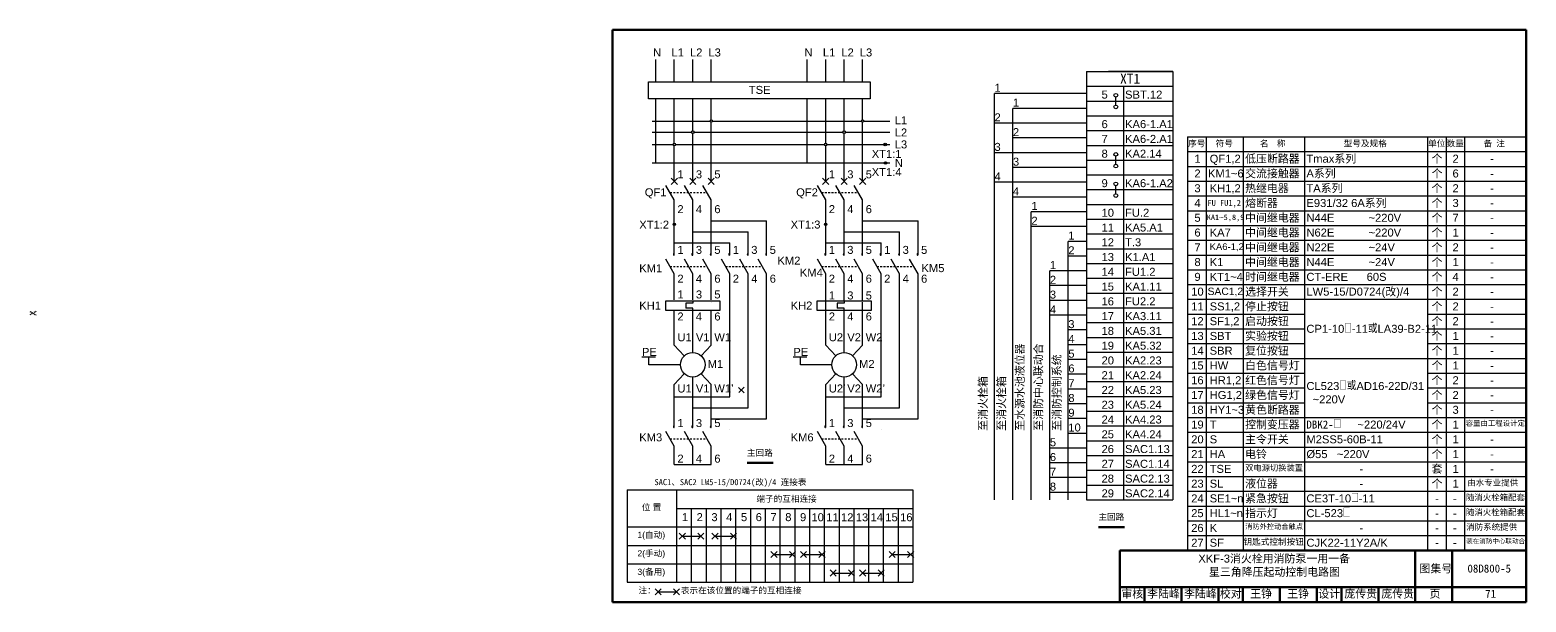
# Model space of a CAD drawing. Header units: millimetres. Extents: x -11306 to 51805, y 1010 to 70936.
# Drawn here: x 2577 to 3792, y 1010 to 1475 of the extents above; entities that cross this region are included whole.
import ezdxf

# ---------------------------------------------------------------- set-up
doc = ezdxf.new("R2010")
doc.units = ezdxf.units.MM
doc.linetypes.add('JIS_02_0.7', pattern=[1.35, 0.75, -0.6])
doc.layers.add('图层1', color=7, linetype='Continuous', lineweight=50)
doc.layers.add('图层2', color=7, linetype='JIS_02_0.7')
doc.styles.get("Standard").update_dxf_attribs({"font": 'arial.ttf'})

# ---------------------------------------------------------------- blocks, each defined once
blk = doc.blocks.new('表格3')
for p, q in [((3295.6, 1388.4), (3295.6, 1052.4)), ((3295.6, 1388.4), (3570.6, 1388.4)), ((3310.6, 1388.4), (3310.6, 1052.4)), ((3340.6, 1388.4), (3340.6, 1052.4)), ((3390.6, 1388.4), (3390.6, 1052.4)), ((3490.6, 1388.4), (3490.6, 1052.4)), ((3505.6, 1388.4), (3505.6, 1052.4)), ((3520.6, 1388.4), (3520.6, 1052.4)), ((3570.6, 1388.4), (3570.6, 1052.4)), ((3295.6, 1376.4), (3570.6, 1376.4)), ((3295.6, 1364.4), (3570.6, 1364.4)), ((3295.6, 1352.4), (3570.6, 1352.4)), ((3295.6, 1340.4), (3570.6, 1340.4)), ((3295.6, 1328.4), (3570.6, 1328.4)), ((3295.6, 1316.4), (3570.6, 1316.4)), ((3295.6, 1304.4), (3570.6, 1304.4)), ((3295.6, 1292.4), (3570.6, 1292.4)), ((3295.6, 1280.4), (3570.6, 1280.4)), ((3295.6, 1268.4), (3570.6, 1268.4)), ((3295.6, 1256.4), (3570.6, 1256.4)), ((3295.6, 1244.4), (3390.6, 1244.4)), ((3490.6, 1244.4), (3570.6, 1244.4)), ((3295.6, 1232.4), (3390.6, 1232.4)), ((3490.6, 1232.4), (3570.6, 1232.4)), ((3295.6, 1220.4), (3390.6, 1220.4)), ((3490.6, 1220.4), (3570.6, 1220.4)), ((3295.6, 1208.4), (3570.6, 1208.4)), ((3295.6, 1196.4), (3390.6, 1196.4)), ((3490.6, 1196.4), (3570.6, 1196.4)), ((3295.6, 1184.4), (3390.6, 1184.4)), ((3490.6, 1184.4), (3570.6, 1184.4)), ((3295.6, 1172.4), (3390.6, 1172.4)), ((3490.6, 1172.4), (3570.6, 1172.4)), ((3295.6, 1160.4), (3570.6, 1160.4)), ((3295.6, 1148.4), (3570.6, 1148.4)), ((3295.6, 1136.4), (3570.6, 1136.4)), ((3295.6, 1124.4), (3570.6, 1124.4)), ((3295.6, 1112.4), (3570.6, 1112.4)), ((3295.6, 1100.4), (3570.6, 1100.4)), ((3295.6, 1088.4), (3570.6, 1088.4)), ((3295.6, 1076.4), (3570.6, 1076.4)), ((3295.6, 1064.4), (3570.6, 1064.4)), ((3295.6, 1052.4), (3570.6, 1052.4))]:
    blk.add_line(p, q)
at = {"attachment_point": 1}
for s, width, insert, char_height in [('\\P{\\fSimSun|b0|i0|c134|p2;序号}', 15, (3296, 1393.9), 5), ('\\P{\\fSimSun|b0|i0|c134|p2;符号}', 15, (3318.4, 1393.9), 5), ('\\P{\\fSimSun|b0|i0|c134|p2;名  称}', 24.627, (3354.3, 1393.9), 5), ('\\P{\\fSimSun|b0|i0|c134|p2;型号及规格}', 53.657, (3422.4, 1393.9), 5), ('\\P{\\fSimSun|b0|i0|c134|p2;单位}', 15, (3491, 1393.9), 5), ('\\P{\\fSimSun|b0|i0|c134|p2;数量}', 15, (3506, 1393.9), 5), ('\\P{\\fSimSun|b0|i0|c134|p2;备 注}', 23.622, (3536, 1393.9), 5), ('1', 15, (3301.1, 1373.9), 6.5), ('QF1,2', 15, (3313.5, 1373.9), 6.5), ('{\\fSimSun|b0|i0|c134|p2;低压断路器}', 58.228, (3342.3, 1373.9), 6.5), ('Tmax{\\fSimSun|b0|i0|c134|p2;系列}', 167.515, (3392.1, 1373.9), 6.5), ('{\\fSimSun|b0|i0|c134|p2;个}', 15, (3493.8, 1373.9), 6.5), ('2', 15, (3510.8, 1373.9), 6.5), ('2', 15, (3301.1, 1361.9), 6.5), ('KM1~6', 15, (3312.1, 1361.9), 6.5), ('{\\fSimSun|b0|i0|c134|p2;交流接触器}', 58.228, (3342.3, 1361.9), 6.5), ('A{\\fSimSun|b0|i0|c134|p2;系列}', 167.515, (3392.1, 1361.9), 6.5), ('{\\fSimSun|b0|i0|c134|p2;个}', 15, (3493.8, 1361.9), 6.5), ('6', 15, (3510.8, 1361.9), 6.5), ('-', 15, (3541.4, 1373.9), 6.5), ('3', 15, (3301.1, 1349.9), 6.5), ('KH1,2', 15, (3313.5, 1349.9), 6.5), ('{\\fSimSun|b0|i0|c134|p2;热继电器}', 58.228, (3342.3, 1349.9), 6.5), ('TA{\\fSimSun|b0|i0|c134|p2;系列}', 167.515, (3392.1, 1349.9), 6.5), ('{\\fSimSun|b0|i0|c134|p2;个}', 15, (3493.8, 1349.9), 6.5), ('2', 15, (3510.8, 1349.9), 6.5), ('-', 15, (3541.4, 1361.9), 6.5), ('4', 15, (3301.1, 1337.9), 6.5), ('{\\fSimSun|b0|i0|c134|p2;FU FU1,2}', 36.455, (3311.7, 1337.2), 5), ('{\\fSimSun|b0|i0|c134|p2;熔断器}', 58.228, (3342.3, 1337.9), 6.5), ('E931/32 6A{\\fSimSun|b0|i0|c134|p2;系列}', 167.515, (3392.1, 1337.9), 6.5), ('{\\fSimSun|b0|i0|c134|p2;个}', 15, (3493.8, 1337.9), 6.5), ('3', 15, (3510.8, 1337.9), 6.5), ('-', 15, (3541.4, 1349.9), 6.5), ('5', 15, (3301.1, 1325.9), 6.5), ('{\\fSimSun|b0|i0|c134|p2;^IKA1}~{\\fSimSun|b0|i0|c134|p2;5,8,9}', 15, (3311.1, 1325.3), 4.5), ('{\\fSimSun|b0|i0|c134|p2;中间继电器}', 58.228, (3342.3, 1325.9), 6.5), ('N44E           ~220V', 167.515, (3392.1, 1325.9), 6.5), ('{\\fSimSun|b0|i0|c134|p2;个}', 15, (3493.8, 1325.9), 6.5), ('7', 15, (3510.8, 1325.9), 6.5), ('-', 15, (3541.4, 1337.9), 6.5), ('6', 15, (3301.1, 1313.9), 6.5), ('KA7', 15, (3313.5, 1313.9), 6.5), ('{\\fSimSun|b0|i0|c134|p2;中间继电器}', 58.228, (3342.3, 1313.9), 6.5), ('N62E           ~220V', 167.515, (3392.1, 1313.9), 6.5), ('{\\fSimSun|b0|i0|c134|p2;个}', 15, (3493.8, 1313.9), 6.5), ('1', 15, (3510.8, 1313.9), 6.5), ('-', 15, (3541.4, 1325.9), 6.5), ('7', 15, (3301.1, 1301.9), 6.5), ('KA6-1,2', 15, (3313.5, 1301.9), 5.5), ('{\\fSimSun|b0|i0|c134|p2;中间继电器}', 58.228, (3342.3, 1301.9), 6.5), ('N22E           ~24V', 167.515, (3392.1, 1301.9), 6.5), ('{\\fSimSun|b0|i0|c134|p2;个}', 15, (3493.8, 1301.9), 6.5), ('2', 15, (3510.8, 1301.9), 6.5), ('-', 15, (3541.4, 1313.9), 6.5), ('8', 15, (3301.1, 1289.9), 6.5), ('K1', 15, (3313.5, 1289.9), 6.5), ('{\\fSimSun|b0|i0|c134|p2;中间继电器}', 58.228, (3342.3, 1289.9), 6.5), ('N44E           ~24V', 167.515, (3392.1, 1289.9), 6.5), ('{\\fSimSun|b0|i0|c134|p2;个}', 15, (3493.8, 1289.9), 6.5), ('1', 15, (3510.8, 1289.9), 6.5), ('-', 15, (3541.4, 1301.9), 6.5), ('9', 15, (3301.1, 1277.9), 6.5), ('KT1~4', 15, (3313.5, 1277.9), 6.5), ('{\\fSimSun|b0|i0|c134|p2;时间继电器}', 58.228, (3342.3, 1277.9), 6.5), ('CT-ERE      60S', 167.515, (3392.1, 1277.9), 6.5), ('{\\fSimSun|b0|i0|c134|p2;个}', 15, (3493.8, 1277.9), 6.5), ('4', 15, (3510.8, 1277.9), 6.5), ('-', 15, (3541.4, 1289.9), 6.5), ('10', 15, (3298.5, 1265.9), 6.5), ('SAC1,2', 15, (3311.8, 1265.9), 6), ('{\\fSimSun|b0|i0|c134|p2;选择开关}', 58.228, (3342.3, 1265.9), 6.5), ('LW5-15/D0724({\\fSimSun|b0|i0|c134|p2;改})/4', 167.515, (3392.1, 1265.9), 6.5), ('{\\fSimSun|b0|i0|c134|p2;个}', 15, (3493.8, 1265.9), 6.5), ('2', 15, (3510.8, 1265.9), 6.5), ('-', 15, (3541.4, 1277.9), 6.5), ('11', 15, (3298.5, 1253.9), 6.5), ('SS1,2', 15, (3313.5, 1253.9), 6.5), ('{\\fSimSun|b0|i0|c134|p2;停止按钮}', 58.228, (3342.3, 1253.9), 6.5), ('{\\fSimSun|b0|i0|c134|p2;个}', 15, (3493.8, 1253.9), 6.5), ('2', 15, (3510.8, 1253.9), 6.5), ('-', 15, (3541.4, 1265.9), 6.5), ('12', 15, (3298.5, 1241.9), 6.5), ('SF1,2', 15, (3313.5, 1241.9), 6.5), ('{\\fSimSun|b0|i0|c134|p2;启动按钮}', 58.228, (3342.3, 1241.9), 6.5), ('{\\fSimSun|b0|i0|c134|p2;个}', 15, (3493.8, 1241.9), 6.5), ('2', 15, (3510.8, 1241.9), 6.5), ('-', 15, (3541.4, 1253.9), 6.5), ('13', 15, (3298.5, 1229.9), 6.5), ('SBT', 15, (3313.5, 1229.9), 6.5), ('{\\fSimSun|b0|i0|c134|p2;实验按钮}', 58.228, (3342.3, 1229.9), 6.5), ('CP1-10{\\A1;\\Fgbtxt,intecad|c134;\\W0.67;\\C7;□}-11{\\Fgbtxt,intecad|c134;或}LA39-B2-11', 167.515, (3392.1, 1235.7), 6.5), ('{\\fSimSun|b0|i0|c134|p2;个}', 15, (3493.8, 1229.9), 6.5), ('1', 15, (3510.8, 1229.9), 6.5), ('-', 15, (3541.4, 1241.9), 6.5), ('14', 15, (3298.5, 1217.9), 6.5), ('SBR', 15, (3313.5, 1217.9), 6.5), ('{\\fSimSun|b0|i0|c134|p2;复位按钮}', 58.228, (3342.3, 1217.9), 6.5), ('{\\fSimSun|b0|i0|c134|p2;个}', 15, (3493.8, 1217.9), 6.5), ('1', 15, (3510.8, 1217.9), 6.5), ('-', 15, (3541.4, 1229.9), 6.5), ('15', 15, (3298.5, 1205.9), 6.5), ('HW', 15, (3313.5, 1205.9), 6.5), ('{\\fSimSun|b0|i0|c134|p2;白色信号灯}', 58.228, (3342.3, 1205.9), 6.5), ('{\\fSimSun|b0|i0|c134|p2;个}', 15, (3493.8, 1205.9), 6.5), ('1', 15, (3510.8, 1205.9), 6.5), ('-', 15, (3541.4, 1217.9), 6.5), ('16', 15, (3298.5, 1193.9), 6.5), ('HR1,2', 15, (3313.5, 1193.9), 6.5), ('{\\fSimSun|b0|i0|c134|p2;红色信号灯}', 58.228, (3342.3, 1193.9), 6.5), ('{\\fSimSun|b0|i0|c134|p2;个}', 15, (3493.8, 1193.9), 6.5), ('2', 15, (3510.8, 1193.9), 6.5), ('-', 15, (3541.4, 1205.9), 6.5), ('17', 15, (3298.5, 1181.9), 6.5), ('HG1,2', 15, (3313.5, 1181.9), 6.5), ('{\\fSimSun|b0|i0|c134|p2;绿色信号灯}', 58.228, (3342.3, 1181.9), 6.5), ('CL523{\\A1;\\Fgbtxt,intecad|c134;\\W0.67;\\C7;□\\A0;\\W1;\\C256;或}AD16-22D/31\\P  ~220V', 167.515, (3392.1, 1189.2), 6.5), ('{\\fSimSun|b0|i0|c134|p2;个}', 15, (3493.8, 1181.9), 6.5), ('2', 15, (3510.8, 1181.9), 6.5), ('-', 15, (3541.4, 1193.9), 6.5), ('18', 15, (3298.5, 1169.9), 6.5), ('HY1~3', 15, (3313.5, 1169.9), 6.5), ('{\\fSimSun|b0|i0|c134|p2;黄色断路器}', 58.228, (3342.3, 1169.9), 6.5), ('{\\fSimSun|b0|i0|c134|p2;个}', 15, (3493.8, 1169.9), 6.5), ('3', 15, (3510.8, 1169.9), 6.5), ('-', 15, (3541.4, 1181.9), 6.5), ('19', 15, (3298.5, 1157.9), 6.5), ('T', 15, (3313.5, 1157.9), 6.5), ('{\\fSimSun|b0|i0|c134|p2;控制变压器}', 58.228, (3342.3, 1157.9), 6.5), ('{\\fSimSun|b0|i0|c134|p2;DBK2-\\A1;\\Fgbtxt,intecad|c134;\\W0.67;\\C7;□\\A0;\\fSimSun|b0|i0|c134|p2;\\W1;\\C256;   }~220/24V', 167.515, (3392.1, 1157.9), 6.5), ('{\\fSimSun|b0|i0|c134|p2;个}', 15, (3493.8, 1157.9), 6.5), ('1', 15, (3510.8, 1157.9), 6.5), ('{\\fSimSun|b0|i0|c134|p2;容量由工程设计定}', 93.277, (3521.5, 1157.9), 4.3), ('-', 15, (3541.4, 1169.9), 6.5), ('20', 15, (3298.5, 1145.9), 6.5), ('S', 15, (3313.5, 1145.9), 6.5), ('{\\fSimSun|b0|i0|c134|p2;主令开关}', 58.228, (3342.3, 1145.9), 6.5), ('M2SS5-60B-11', 167.515, (3392.1, 1145.9), 6.5), ('{\\fSimSun|b0|i0|c134|p2;个}', 15, (3493.8, 1145.9), 6.5), ('1', 15, (3510.8, 1145.9), 6.5), ('21', 15, (3298.5, 1133.9), 6.5), ('HA', 15, (3313.5, 1133.9), 6.5), ('{\\fSimSun|b0|i0|c134|p2;电铃}', 58.228, (3342.3, 1133.9), 6.5), ('%%C55   ~220V', 167.515, (3392.1, 1133.9), 6.5), ('{\\fSimSun|b0|i0|c134|p2;个}', 15, (3493.8, 1133.9), 6.5), ('1', 15, (3510.8, 1133.9), 6.5), ('-', 15, (3541.4, 1145.9), 6.5), ('22', 15, (3298.5, 1121.9), 6.5), ('TSE', 15, (3313.5, 1121.9), 6.5), ('{\\fSimSun|b0|i0|c134|p2;双电源切换装置}', 228.25, (3342.3, 1121.9), 4.8), ('{\\fSimSun|b0|i0|c134|p2;套}', 15, (3493.8, 1121.9), 6.5), ('1', 15, (3510.8, 1121.9), 6.5), ('-', 15, (3541.4, 1133.9), 6.5), ('23', 15, (3298.5, 1109.9), 6.5), ('SL', 15, (3313.5, 1109.9), 6.5), ('{\\fSimSun|b0|i0|c134|p2;液位器}', 58.228, (3342.3, 1109.9), 6.5), ('-', 15, (3435.2, 1121.9), 6.5), ('-', 15, (3435.2, 1109.9), 6.5), ('{\\fSimSun|b0|i0|c134|p2;个}', 15, (3493.8, 1109.9), 6.5), ('1', 15, (3510.8, 1109.9), 6.5), ('{\\fSimSun|b0|i0|c134|p2;由水专业提供}', 95.33, (3522.9, 1109.9), 4.9), ('-', 15, (3541.4, 1121.9), 6.5), ('24', 15, (3298.5, 1097.9), 6.5), ('SE1~n', 15, (3313.5, 1097.9), 6.5), ('{\\fSimSun|b0|i0|c134|p2;紧急按钮}', 58.228, (3342.3, 1097.9), 6.5), ('CE3T-10{\\A1;\\Fgbtxt,intecad|c134;\\W0.67;\\C7;□}-11', 167.515, (3392.1, 1097.9), 6.5), ('-', 15, (3496.7, 1097.9), 6.5), ('-', 15, (3511.2, 1097.9), 6.5), ('{\\fSimSun|b0|i0|c134|p2;随消火栓箱配套}', 68.278, (3521.7, 1097.9), 4.9), ('25', 15, (3298.5, 1085.9), 6.5), ('HL1~n', 15, (3313.5, 1085.9), 6.5), ('{\\fSimSun|b0|i0|c134|p2;指示灯}', 58.228, (3342.3, 1085.9), 6.5), ('CL-523{\\A1;\\Fgbtxt,intecad|c134;\\W0.67;\\C7;□}', 167.515, (3392.1, 1085.9), 6.5), ('-', 15, (3496.7, 1085.9), 6.5), ('-', 15, (3511.2, 1085.9), 6.5), ('{\\fSimSun|b0|i0|c134|p2;随消火栓箱配套}', 68.278, (3521.7, 1085.9), 4.9), ('26', 15, (3298.5, 1073.9), 6.5), ('K', 15, (3313.5, 1073.9), 6.5), ('{\\fSimSun|b0|i0|c134|p2;消防外控动合触点}', 119.94, (3342.3, 1073.9), 4.2), ('-', 15, (3435.2, 1073.9), 6.5), ('-', 15, (3496.7, 1073.9), 6.5), ('-', 15, (3511.2, 1073.9), 6.5), ('{\\fSimSun|b0|i0|c134|p2;消防系统提供}', 97.393, (3522, 1073.9), 4.9), ('27', 15, (3298.5, 1061.9), 6.5), ('SF', 15, (3313.5, 1061.9), 6.5), ('{\\fSimSun|b0|i0|c134|p2;钥匙式控制按钮}', 58.228, (3341, 1061.9), 5), ('CJK22-11Y2A/K', 167.515, (3392.1, 1061.9), 6.5), ('-', 15, (3496.7, 1061.9), 6.5), ('-', 15, (3511.2, 1061.9), 6.5), ('{\\fSimSun|b0|i0|c134|p2;装在消防中心联动合}', 92.452, (3521.9, 1061.9), 3.8)]:
    blk.add_mtext_dynamic_manual_height_columns(s, width=width, gutter_width=12.5, heights=[0], dxfattribs=dict(at, insert=insert, char_height=char_height))
blk = doc.blocks.new('块1')
at = {"layer": '图层1'}
blk.add_line((3433, 1071.3), (3454.1, 1071.3), dxfattribs=at)
at = {"insert": (3411.7, 1082.1), "char_height": 5, "attachment_point": 1}
blk.add_mtext_dynamic_manual_height_columns('\\pi21.177;{\\fSimSun|b0|i0|c134|p2;主回路}', width=63.191, gutter_width=12.5, heights=[0], dxfattribs=at)
blk = doc.blocks.new('表格1')
for p, q in [((3435.2, 1441.5), (3505.2, 1441.5)), ((3435.2, 1441.5), (3435.2, 1093.5)), ((3505.2, 1441.5), (3452.9, 1441.5)), ((3505.2, 1441.5), (3505.2, 1093.4)), ((3360.2, 1093.5), (3360.2, 1423.5)), ((3435.2, 1423.5), (3360.2, 1423.5)), ((3435.2, 1429.5), (3505.2, 1429.5)), ((3465.2, 1429.5), (3465.2, 1093.2)), ((3375.2, 1093.5), (3375.2, 1411.5)), ((3435.2, 1411.5), (3375.2, 1411.5)), ((3435.2, 1417.5), (3505.2, 1417.5)), ((3458.9, 1414.2), (3458.9, 1420.7)), ((3435.2, 1399.5), (3360.2, 1399.5)), ((3435.2, 1405.5), (3505.2, 1405.5)), ((3435.2, 1387.5), (3375.2, 1387.5)), ((3435.2, 1393.5), (3505.2, 1393.5)), ((3435.2, 1375.5), (3360.2, 1375.5)), ((3435.2, 1381.5), (3505.2, 1381.5)), ((3435.2, 1363.5), (3375.2, 1363.5)), ((3435.2, 1369.5), (3505.2, 1369.5)), ((3458.9, 1366.2), (3458.9, 1372.7)), ((3435.2, 1351.5), (3360.2, 1351.5)), ((3435.2, 1357.5), (3505.2, 1357.5)), ((3435.2, 1339.5), (3375.2, 1339.5)), ((3435.2, 1345.5), (3505.2, 1345.5)), ((3458.9, 1342.2), (3458.9, 1348.7)), ((3390.2, 1093.5), (3390.2, 1327.5)), ((3435.2, 1327.5), (3390.2, 1327.5)), ((3435.2, 1333.5), (3505.2, 1333.5)), ((3435.2, 1315.5), (3390.2, 1315.5)), ((3435.2, 1321.5), (3505.2, 1321.5)), ((3420.2, 1093.5), (3420.2, 1303.5)), ((3435.2, 1303.5), (3420.2, 1303.5)), ((3435.2, 1309.5), (3505.2, 1309.5)), ((3435.2, 1291.5), (3420.2, 1291.5)), ((3435.2, 1297.5), (3505.2, 1297.5)), ((3405.2, 1093.5), (3405.2, 1279.5)), ((3435.2, 1279.5), (3405.2, 1279.5)), ((3435.2, 1285.5), (3505.2, 1285.5)), ((3435.2, 1267.5), (3405.2, 1267.5)), ((3435.2, 1267.5), (3405.2, 1267.5)), ((3435.2, 1273.5), (3505.2, 1273.5)), ((3435.2, 1255.5), (3405.2, 1255.5)), ((3435.2, 1261.5), (3505.2, 1261.5)), ((3435.2, 1243.5), (3405.2, 1243.5)), ((3435.2, 1249.5), (3505.2, 1249.5)), ((3435.2, 1231.5), (3420.2, 1231.5)), ((3435.2, 1237.5), (3505.2, 1237.5)), ((3435.2, 1219.5), (3420.2, 1219.5)), ((3435.2, 1219.5), (3420.2, 1219.5)), ((3435.2, 1225.5), (3505.2, 1225.5)), ((3435.2, 1207.5), (3420.2, 1207.5)), ((3435.2, 1213.5), (3505.2, 1213.5)), ((3435.2, 1195.5), (3420.2, 1195.5)), ((3435.2, 1201.5), (3505.2, 1201.5)), ((3435.2, 1183.5), (3420.2, 1183.5)), ((3435.2, 1189.5), (3505.2, 1189.5)), ((3435.2, 1171.5), (3420.2, 1171.5)), ((3435.2, 1171.5), (3420.2, 1171.5)), ((3435.2, 1177.5), (3505.2, 1177.5)), ((3435.2, 1159.5), (3420.2, 1159.5)), ((3435.2, 1165.5), (3505.2, 1165.5)), ((3435.2, 1147.5), (3420.2, 1147.5)), ((3435.2, 1153.5), (3505.2, 1153.5)), ((3435.2, 1135.5), (3405.2, 1135.5)), ((3435.2, 1141.5), (3505.2, 1141.5)), ((3435.2, 1123.5), (3405.2, 1123.5)), ((3435.2, 1123.5), (3405.2, 1123.5)), ((3435.2, 1129.5), (3505.2, 1129.5)), ((3435.2, 1111.5), (3405.2, 1111.5)), ((3435.2, 1117.5), (3505.2, 1117.5)), ((3435.2, 1099.5), (3405.2, 1099.5)), ((3435.2, 1105.5), (3505.2, 1105.5)), ((3435.2, 1093.5), (3505.2, 1093.5))]:
    blk.add_line(p, q)
for centre in [(3458.9, 1422.2), (3458.9, 1412.7), (3458.9, 1374.2), (3458.9, 1364.7), (3458.9, 1350.2), (3458.9, 1340.7)]:
    blk.add_circle(centre, 1.5)
at = {"attachment_point": 1}
for s, width, insert, char_height in [('\\pi27.156;{\\fSimSun|b0|i0|c134|p2;XT1}', 70, (3435.2, 1439.7), 8), ('1', 33.47, (3360.3, 1431.5), 6.5), ('5', 30, (3447.3, 1426), 6.5), ('SBT.12', 40, (3466.4, 1426), 6.5), ('1', 33.47, (3375.3, 1419.5), 6.5), ('2', 33.47, (3360.3, 1407.5), 6.5), ('6', 30, (3447.3, 1402), 6.5), ('KA6-1.A1', 40, (3466.4, 1402), 6.5), ('2', 33.47, (3375.3, 1395.5), 6.5), ('7', 30, (3447.3, 1390), 6.5), ('KA6-2.A1', 40, (3466.4, 1390), 6.5), ('3', 33.47, (3360.3, 1383.5), 6.5), ('8', 30, (3447.3, 1378), 6.5), ('KA2.14', 40, (3466.4, 1378), 6.5), ('3', 33.47, (3375.3, 1371.5), 6.5), ('4', 33.47, (3360.3, 1359.5), 6.5), ('9', 30, (3447.3, 1354), 6.5), ('KA6-1.A2', 40, (3466.4, 1354), 6.5), ('4', 33.47, (3375.3, 1347.5), 6.5), ('1', 33.47, (3390.3, 1335.5), 6.5), ('10', 30, (3447.3, 1330), 6.5), ('FU.2', 40, (3466.4, 1330), 6.5), ('2', 33.47, (3390.3, 1323.5), 6.5), ('11', 30, (3447.3, 1318), 6.5), ('KA5.A1', 40, (3466.4, 1318), 6.5), ('1', 33.47, (3420.3, 1311.5), 6.5), ('12', 30, (3447.3, 1306), 6.5), ('T.3', 40, (3466.4, 1306), 6.5), ('2', 33.47, (3420.3, 1299.5), 6.5), ('13', 30, (3447.3, 1294), 6.5), ('K1.A1', 40, (3466.4, 1294), 6.5), ('1', 33.47, (3405.3, 1287.5), 6.5), ('14', 30, (3447.3, 1282), 6.5), ('FU1.2', 40, (3466.4, 1282), 6.5), ('2', 33.47, (3405.3, 1275.5), 6.5), ('15', 30, (3447.3, 1270), 6.5), ('KA1.11', 40, (3466.4, 1270), 6.5), ('3', 33.47, (3405.3, 1263.5), 6.5), ('16', 30, (3447.3, 1258), 6.5), ('FU2.2', 40, (3466.4, 1258), 6.5), ('4', 33.47, (3405.3, 1251.5), 6.5), ('17', 30, (3447.3, 1246), 6.5), ('KA3.11', 40, (3466.4, 1246), 6.5), ('3', 33.47, (3420.3, 1239.5), 6.5), ('18', 30, (3447.3, 1234), 6.5), ('KA5.31', 40, (3466.4, 1234), 6.5), ('4', 33.47, (3420.3, 1227.5), 6.5), ('19', 30, (3447.3, 1222), 6.5), ('KA5.32', 40, (3466.4, 1222), 6.5), ('5', 33.47, (3420.3, 1215.5), 6.5), ('6', 33.47, (3420.3, 1203.5), 6.5), ('20', 30, (3447.3, 1210), 6.5), ('KA2.23', 40, (3466.4, 1210), 6.5), ('7', 33.47, (3420.3, 1191.5), 6.5), ('21', 30, (3447.3, 1198), 6.5), ('KA2.24', 40, (3466.4, 1198), 6.5), ('8', 33.47, (3420.3, 1179.5), 6.5), ('22', 30, (3447.3, 1186), 6.5), ('KA5.23', 40, (3466.4, 1186), 6.5), ('9', 33.47, (3420.3, 1167.5), 6.5), ('23', 30, (3447.3, 1174), 6.5), ('KA5.24', 40, (3466.4, 1174), 6.5), ('10', 33.47, (3420.3, 1155.5), 6.5), ('24', 30, (3447.3, 1162), 6.5), ('KA4.23', 40, (3466.4, 1162), 6.5), ('5', 33.47, (3405.3, 1143.5), 6.5), ('25', 30, (3447.3, 1150), 6.5), ('KA4.24', 40, (3466.4, 1150), 6.5), ('6', 33.47, (3405.3, 1131.5), 6.5), ('26', 30, (3447.3, 1138), 6.5), ('SAC1.13', 40, (3466.4, 1138), 6.5), ('7', 33.47, (3405.3, 1119.5), 6.5), ('27', 30, (3447.3, 1126), 6.5), ('SAC1.14', 40, (3466.4, 1126), 6.5), ('8', 33.47, (3405.3, 1107.5), 6.5), ('28', 30, (3447.3, 1114), 6.5), ('SAC2.13', 40, (3466.4, 1114), 6.5), ('29', 30, (3447.3, 1102), 6.5), ('SAC2.14', 40, (3466.4, 1102), 6.5)]:
    blk.add_mtext_dynamic_manual_height_columns(s, width=width, gutter_width=12.5, heights=[0], dxfattribs=dict(at, insert=insert, char_height=char_height))
at = {"char_height": 6.5, "attachment_point": 1, "rotation": 90}
for s, insert in [('{\\fSimSun|b0|i0|c134|p2;至水源水池液位器}', (3377.7, 1149.6)), ('{\\fSimSun|b0|i0|c134|p2;至消防中心联动合}', (3392.7, 1149.6)), ('{\\fSimSun|b0|i0|c134|p2;至消防控制系统}', (3407.7, 1149.6)), ('{\\fSimSun|b0|i0|c134|p2;至消火栓箱}', (3347.7, 1149.6)), ('{\\fSimSun|b0|i0|c134|p2;至消火栓箱}', (3362.7, 1149.6))]:
    blk.add_mtext_dynamic_manual_height_columns(s, width=108, gutter_width=12.5, heights=[0], dxfattribs=dict(at, insert=insert))
blk = doc.blocks.new('图2')
h = blk.add_hatch(color=256)
h.dxf.hatch_style = 1
h.set_gradient(color1=(51, 51, 51), color2=(0, 0, 0), one_color=1)
h.paths.add_polyline_path([(2813.2, 1306.8, 1), (2811.2, 1306.8, 1)])
h.paths.add_polyline_path([(2798.2, 1297.8, 1), (2796.2, 1297.8, 1)])
h.paths.add_polyline_path([(2783.2, 1287.8, 1), (2781.2, 1287.8, 1)])
h.paths.add_polyline_path([(2936.2, 1306.8, 1), (2934.2, 1306.8, 1)])
h.paths.add_polyline_path([(2921.2, 1297.8, 1), (2919.2, 1297.8, 1)])
h.paths.add_polyline_path([(2906.2, 1287.8, 1), (2904.2, 1287.8, 1)])
h = blk.add_hatch(color=256)
h.dxf.hatch_style = 1
h.set_gradient(color1=(51, 51, 51), color2=(0, 0, 0), one_color=1)
h.paths.add_polyline_path([(2954.5, 1287.8, 1), (2952.5, 1287.8, 1)])
h = blk.add_hatch(color=256)
h.dxf.hatch_style = 1
h.set_gradient(color1=(51, 51, 51), color2=(0, 0, 0), one_color=1)
h.paths.add_polyline_path([(2954.8, 1272.8, 1), (2952.8, 1272.8, 1)])
h = blk.add_hatch(color=256)
h.dxf.hatch_style = 1
h.set_gradient(color1=(51, 51, 51), color2=(0, 0, 0), one_color=1)
h.paths.add_polyline_path([(2783.2, 1222.9, 1), (2781.2, 1222.9, 1)])
h = blk.add_hatch(color=256)
h.dxf.hatch_style = 1
h.set_gradient(color1=(51, 51, 51), color2=(0, 0, 0), one_color=1)
h.paths.add_polyline_path([(2906.2, 1222.9, 1), (2904.2, 1222.9, 1)])
for p, q in [((2767.2, 1338.8), (2767.2, 1356.8)), ((2782.2, 1338.8), (2782.2, 1356.8)), ((2797.2, 1338.8), (2797.2, 1356.8)), ((2812.2, 1338.8), (2812.2, 1356.8)), ((2890.2, 1338.8), (2890.2, 1356.8)), ((2905.2, 1338.8), (2905.2, 1356.8)), ((2920.2, 1338.8), (2920.2, 1356.8)), ((2935.2, 1338.8), (2935.2, 1356.8)), ((2761.2, 1338.8), (2941.2, 1338.8)), ((2761.2, 1324.8), (2761.2, 1338.8)), ((2941.2, 1338.8), (2941.2, 1324.8)), ((2941.2, 1324.8), (2761.2, 1324.8)), ((2767.2, 1272.8), (2767.2, 1324.8)), ((2782.2, 1288.8), (2782.2, 1324.8)), ((2797.2, 1298.8), (2797.2, 1324.8)), ((2812.2, 1307.8), (2812.2, 1324.8)), ((2890.2, 1272.8), (2890.2, 1324.8)), ((2905.2, 1288.8), (2905.2, 1324.8)), ((2920.2, 1298.8), (2920.2, 1324.8)), ((2935.2, 1307.8), (2935.2, 1324.8)), ((2764.2, 1306.8), (2811.2, 1306.8)), ((2812.2, 1257.8), (2812.2, 1305.8)), ((2813.2, 1306.8), (2934.2, 1306.8)), ((2935.2, 1257.8), (2935.2, 1305.8)), ((2936.2, 1306.8), (2957.2, 1306.8)), ((2764.2, 1297.8), (2796.2, 1297.8)), ((2797.2, 1257.8), (2797.2, 1296.8)), ((2798.2, 1297.8), (2919.2, 1297.8)), ((2920.2, 1257.8), (2920.2, 1296.8)), ((2921.2, 1297.8), (2957.2, 1297.8)), ((2764.2, 1287.8), (2781.2, 1287.8)), ((2782.2, 1257.8), (2782.2, 1286.8)), ((2783.2, 1287.8), (2904.2, 1287.8)), ((2905.2, 1257.8), (2905.2, 1286.8)), ((2906.2, 1287.8), (2952.5, 1287.8)), ((2954.5, 1287.8), (2957.2, 1287.8)), ((2764.2, 1272.8), (2952.8, 1272.8)), ((2954.8, 1272.8), (2957.2, 1272.8)), ((2782.2, 1242.8), (2775.4, 1254.5)), ((2779.7, 1260.3), (2784.7, 1255.3)), ((2784.7, 1260.3), (2779.7, 1255.3)), ((2797.2, 1242.8), (2790.4, 1254.5)), ((2794.7, 1260.3), (2799.7, 1255.3)), ((2799.7, 1260.3), (2794.7, 1255.3)), ((2812.2, 1242.8), (2805.4, 1254.5)), ((2809.7, 1260.3), (2814.7, 1255.3)), ((2814.7, 1260.3), (2809.7, 1255.3)), ((2905.2, 1242.8), (2898.4, 1254.5)), ((2902.7, 1260.3), (2907.7, 1255.3)), ((2907.7, 1260.3), (2902.7, 1255.3)), ((2920.2, 1242.8), (2913.4, 1254.5)), ((2917.7, 1260.3), (2922.7, 1255.3)), ((2922.7, 1260.3), (2917.7, 1255.3)), ((2935.2, 1242.8), (2928.4, 1254.5)), ((2932.7, 1260.3), (2937.7, 1255.3)), ((2937.7, 1260.3), (2932.7, 1255.3)), ((2782.2, 1223.9), (2782.2, 1242.8)), ((2797.2, 1197.8), (2797.2, 1242.8)), ((2812.2, 1197.8), (2812.2, 1242.8)), ((2905.2, 1223.9), (2905.2, 1242.8)), ((2920.2, 1197.8), (2920.2, 1242.8)), ((2935.2, 1197.8), (2935.2, 1242.8)), ((2782.2, 1197.8), (2782.2, 1221.9)), ((2797.2, 1216.8), (2842.2, 1216.8)), ((2812.2, 1225.8), (2857.2, 1225.8)), ((2842.2, 1197.8), (2842.2, 1216.8)), ((2857.2, 1197.8), (2857.2, 1225.8)), ((2905.2, 1197.8), (2905.2, 1221.9)), ((2920.2, 1216.8), (2965.2, 1216.8)), ((2935.2, 1225.8), (2980.2, 1225.8)), ((2965.2, 1197.8), (2965.2, 1216.8)), ((2980.2, 1197.8), (2980.2, 1225.8)), ((2782.2, 1207.8), (2827.2, 1207.8)), ((2827.2, 1197.8), (2827.2, 1207.8)), ((2905.2, 1207.8), (2950.2, 1207.8)), ((2950.2, 1197.8), (2950.2, 1207.8)), ((2782.2, 1182.8), (2775.4, 1194.5)), ((2797.2, 1182.8), (2790.4, 1194.5)), ((2812.2, 1182.8), (2805.4, 1194.5)), ((2827.2, 1182.8), (2820.4, 1194.5)), ((2842.2, 1182.8), (2835.4, 1194.5)), ((2857.2, 1182.8), (2850.4, 1194.5)), ((2905.2, 1182.8), (2898.4, 1194.5)), ((2920.2, 1182.8), (2913.4, 1194.5)), ((2935.2, 1182.8), (2928.4, 1194.5)), ((2950.2, 1182.8), (2943.4, 1194.5)), ((2965.2, 1182.8), (2958.4, 1194.5)), ((2980.2, 1182.8), (2973.4, 1194.5)), ((2782.2, 1165.8), (2782.2, 1182.8)), ((2797.2, 1165.8), (2797.2, 1182.8)), ((2812.2, 1165.8), (2812.2, 1182.8)), ((2827.2, 1082.8), (2827.2, 1182.8)), ((2842.2, 1073.8), (2842.2, 1182.8)), ((2857.2, 1064.8), (2857.2, 1182.8)), ((2905.2, 1160.8), (2905.2, 1182.8)), ((2920.2, 1160.8), (2920.2, 1182.8)), ((2935.2, 1160.8), (2935.2, 1182.8)), ((2950.2, 1082.8), (2950.2, 1182.8)), ((2965.2, 1073.8), (2965.2, 1182.8)), ((2980.2, 1064.8), (2980.2, 1182.8)), ((2782.2, 1161.6), (2782.2, 1166.6)), ((2797.2, 1158.8), (2791.5, 1158.8)), ((2791.5, 1158.8), (2791.5, 1154.8)), ((2797.2, 1154.8), (2791.5, 1154.8)), ((2797.2, 1161.6), (2797.2, 1166.6)), ((2797.2, 1160.8), (2797.2, 1158.8)), ((2797.2, 1152.8), (2797.2, 1154.8)), ((2812.2, 1161.6), (2812.2, 1166.6)), ((2812.2, 1159.6), (2812.2, 1159.8)), ((2905.2, 1124.8), (2905.2, 1160.8)), ((2920.2, 1158.8), (2914.5, 1158.8)), ((2914.5, 1158.8), (2914.5, 1154.8)), ((2920.2, 1154.8), (2914.5, 1154.8)), ((2920.2, 1160.8), (2920.2, 1158.8)), ((2920.2, 1118.8), (2920.2, 1154.8)), ((2920.2, 1152.8), (2920.2, 1154.8)), ((2935.2, 1124.8), (2935.2, 1159.6)), ((2782.2, 1124.8), (2782.2, 1152.8)), ((2797.2, 1118.8), (2797.2, 1152.8)), ((2812.2, 1124.8), (2812.2, 1152.8)), ((2782.2, 1124.8), (2790.3, 1116.1)), ((2812.2, 1124.8), (2804, 1116.1)), ((2905.2, 1124.8), (2913.3, 1116.1)), ((2935.2, 1124.8), (2927, 1116.1)), ((2755.8, 1115.3), (2766.9, 1115.3)), ((2761.6, 1108.8), (2761.6, 1115.3)), ((2787.2, 1108.8), (2761.6, 1108.8)), ((2878.8, 1115.3), (2889.9, 1115.3)), ((2884.6, 1108.8), (2884.6, 1115.3)), ((2910.2, 1108.8), (2884.6, 1108.8)), ((2782.2, 1092.8), (2790.3, 1101.5)), ((2797.2, 1057.8), (2797.2, 1098.8)), ((2812.2, 1092.8), (2804, 1101.5)), ((2905.2, 1092.8), (2913.3, 1101.5)), ((2920.2, 1057.8), (2920.2, 1098.8)), ((2935.2, 1092.8), (2927, 1101.5)), ((2782.2, 1057.8), (2782.2, 1092.8)), ((2782.2, 1082.8), (2827.2, 1082.8)), ((2812.2, 1057.8), (2812.2, 1092.8)), ((2905.2, 1057.8), (2905.2, 1092.8)), ((2905.2, 1082.8), (2950.2, 1082.8)), ((2935.2, 1057.8), (2935.2, 1092.8)), ((2797.2, 1073.8), (2842.2, 1073.8)), ((2920.2, 1073.8), (2965.2, 1073.8)), ((2812.2, 1064.8), (2857.2, 1064.8)), ((2935.2, 1064.8), (2980.2, 1064.8)), ((2782.2, 1042.8), (2775.4, 1054.5)), ((2797.2, 1042.8), (2790.4, 1054.5)), ((2812.2, 1042.8), (2805.4, 1054.5)), ((2827.2, 1055.9), (2827.2, 1055.9)), ((2905.2, 1042.8), (2898.4, 1054.5)), ((2920.2, 1042.8), (2913.4, 1054.5)), ((2935.2, 1042.8), (2928.4, 1054.5)), ((2950.2, 1055.9), (2950.2, 1055.9)), ((2782.2, 1027.8), (2782.2, 1042.8)), ((2797.2, 1027.8), (2797.2, 1042.8)), ((2812.2, 1027.8), (2812.2, 1042.8)), ((2905.2, 1027.8), (2905.2, 1042.8)), ((2905.2, 1027.8), (2905.2, 1042.8)), ((2920.2, 1027.8), (2920.2, 1042.8)), ((2920.2, 1027.8), (2920.2, 1042.8)), ((2935.2, 1027.8), (2935.2, 1042.8)), ((2935.2, 1027.8), (2935.2, 1042.8)), ((2782.2, 1027.8), (2812.2, 1027.8)), ((2905.2, 1027.8), (2935.2, 1027.8)), ((2905.2, 1027.8), (2935.2, 1027.8))]:
    blk.add_line(p, q)
for points in [[(2775.2, 1152.8), (2775.2, 1160.8), (2819.2, 1160.8), (2819.2, 1152.8)], [(2898.2, 1152.8), (2898.2, 1160.8), (2942.2, 1160.8), (2942.2, 1152.8)]]:
    blk.add_lwpolyline(points, close=True)
for centre, radius in [((2812.2, 1306.8), 1), ((2935.2, 1306.8), 1), ((2782.2, 1287.8), 1), ((2797.2, 1297.8), 1), ((2905.2, 1287.8), 1), ((2920.2, 1297.8), 1), ((2953.5, 1287.8), 1), ((2953.8, 1272.8), 1), ((2782.2, 1222.9), 1), ((2905.2, 1222.9), 1), ((2797.2, 1108.8), 10), ((2920.2, 1108.8), 10)]:
    blk.add_circle(centre, radius)
for centre in [(2782.1, 1198.5), (2797.1, 1198.5), (2812.1, 1198.5), (2827.1, 1198.5), (2842.1, 1198.5), (2857.1, 1198.5), (2905.1, 1198.5), (2920.1, 1198.5), (2935.1, 1198.5), (2950.1, 1198.5), (2965.1, 1198.5), (2980.1, 1198.5), (2782.1, 1058.5), (2797.1, 1058.5), (2812.1, 1058.5), (2905.1, 1058.5), (2920.1, 1058.5), (2935.1, 1058.5)]:
    blk.add_arc(centre, 0.669, 84.8427, 275.1573)
at = {"layer": '图层2', "ltscale": 2}
for p, q in [((2778.8, 1248.7), (2808.8, 1248.7)), ((2901.8, 1248.7), (2931.8, 1248.7)), ((2778.8, 1188.7), (2808.8, 1188.7)), ((2823.8, 1188.7), (2853.8, 1188.7)), ((2901.8, 1188.7), (2931.8, 1188.7)), ((2946.8, 1188.7), (2976.8, 1188.7)), ((2778.8, 1048.7), (2808.8, 1048.7)), ((2901.8, 1048.7), (2931.8, 1048.7))]:
    blk.add_line(p, q, dxfattribs=at)
blk.add_blockref('块1', (-591.7, -42.3))
at = {"char_height": 6.5}
for s, width, insert, attachment_point in [('N', 35.425, (2764.9, 1365.8), 1), ('L1', 35.425, (2779.9, 1365.8), 1), ('L2', 35.425, (2794.9, 1365.8), 1), ('L3', 35.425, (2809.9, 1365.8), 1), ('N', 35.425, (2887.9, 1365.8), 1), ('L1', 35.425, (2902.9, 1365.8), 1), ('L2', 35.425, (2917.9, 1365.8), 1), ('L3', 35.425, (2932.9, 1365.8), 1), ('\\pi81.52;TSE', 180, (2761.2, 1335.4), 1), ('L1', 35.425, (2961.3, 1310.7), 1), ('L2', 35.425, (2961.3, 1300.8), 1), ('L3', 35.425, (2961.3, 1291.1), 1), ('XT1:1', 35.425, (2942.6, 1283.4), 1), ('1', 35.425, (2784.7, 1266.8), 1), ('3', 35.425, (2799.7, 1266.8), 1), ('5', 35.425, (2814.7, 1266.8), 1), ('1', 35.425, (2907.7, 1266.8), 1), ('3', 35.425, (2922.7, 1266.8), 1), ('5', 35.425, (2937.7, 1266.8), 1), ('XT1:4', 35.425, (2942.6, 1262.2), 7), ('N', 35.425, (2961.3, 1276.1), 1), ('QF1', 35.425, (2758.2, 1252.2), 1), ('QF2', 35.425, (2881.2, 1252.2), 1), ('2', 35.425, (2784.7, 1238.5), 1), ('4', 35.425, (2799.7, 1238.5), 1), ('6', 35.425, (2814.7, 1238.5), 1), ('2', 35.425, (2907.7, 1238.5), 1), ('4', 35.425, (2922.7, 1238.5), 1), ('6', 35.425, (2937.7, 1238.5), 1), ('XT1:2', 35.425, (2753.7, 1219.4), 7), ('XT1:3', 35.425, (2876.7, 1219.4), 7), ('1', 35.425, (2784.7, 1205.4), 1), ('3', 35.425, (2799.7, 1205.4), 1), ('5', 35.425, (2814.7, 1205.4), 1), ('1', 35.425, (2829.7, 1205.4), 1), ('3', 35.425, (2844.7, 1205.4), 1), ('5', 35.425, (2859.7, 1205.4), 1), ('1', 35.425, (2907.7, 1205.4), 1), ('3', 35.425, (2922.7, 1205.4), 1), ('5', 35.425, (2937.7, 1205.4), 1), ('1', 35.425, (2952.7, 1205.4), 1), ('3', 35.425, (2967.7, 1205.4), 1), ('5', 35.425, (2982.7, 1205.4), 1), ('KM2', 35.425, (2866, 1190.2), 7), ('KM1', 35.425, (2753.7, 1184), 7), ('2', 35.425, (2784.7, 1182), 1), ('4', 35.425, (2799.7, 1182), 1), ('6', 35.425, (2814.7, 1182), 1), ('2', 35.425, (2829.7, 1182), 1), ('4', 35.425, (2844.7, 1182), 1), ('6', 35.425, (2859.7, 1182), 1), ('\\pt6.5;KM4', 35.425, (2884.2, 1180.5), 7), ('2', 35.425, (2907.7, 1182), 1), ('4', 35.425, (2922.7, 1182), 1), ('6', 35.425, (2937.7, 1182), 1), ('2', 35.425, (2952.7, 1182), 1), ('4', 35.425, (2967.7, 1182), 1), ('6', 35.425, (2982.7, 1182), 1), ('KM5', 35.425, (2983, 1184), 7), ('1', 35.425, (2784.7, 1169.2), 1), ('3', 35.425, (2799.7, 1169.2), 1), ('5', 35.425, (2814.7, 1169.2), 1), ('1', 35.425, (2907.7, 1168.4), 1), ('3', 35.425, (2922.7, 1168.4), 1), ('5', 35.425, (2937.7, 1168.4), 1), ('KH1', 35.425, (2753.7, 1153.7), 7), ('KH2', 35.425, (2876.7, 1153.7), 7), ('2', 35.425, (2784.7, 1151.3), 1), ('4', 35.425, (2799.7, 1151.3), 1), ('6', 35.425, (2814.7, 1151.3), 1), ('2', 35.425, (2907.7, 1151.3), 1), ('4', 35.425, (2922.7, 1151.3), 1), ('6', 35.425, (2937.7, 1151.3), 1), ('U1', 35.425, (2784.7, 1134.4), 1), ('V1', 35.425, (2799.7, 1134.4), 1), ('W1', 35.425, (2814.7, 1134.4), 1), ('U2', 35.425, (2907.7, 1134.4), 1), ('V2', 35.425, (2922.7, 1134.4), 1), ('W2', 35.425, (2937.7, 1134.4), 1), ('PE', 35.425, (2755.9, 1116), 7), ('PE', 35.425, (2878.9, 1116), 7), ('M1', 35.425, (2809.3, 1112.7), 1), ('M2', 35.425, (2932.3, 1112.7), 1), ('U1’', 35.425, (2784.7, 1092.8), 1), ('V1’', 35.425, (2799.7, 1092.8), 1), ('W1’', 35.425, (2814.7, 1092.8), 1), ('U2’', 35.425, (2907.7, 1092.8), 1), ('V2’', 35.425, (2922.7, 1092.8), 1), ('W2’', 35.425, (2937.7, 1092.8), 1), ('1', 35.425, (2784.7, 1064.7), 1), ('3', 35.425, (2799.7, 1064.7), 1), ('5', 35.425, (2814.7, 1064.7), 1), ('1', 35.425, (2907.7, 1064.7), 1), ('3', 35.425, (2922.7, 1064.7), 1), ('5', 35.425, (2937.7, 1064.7), 1), ('KM3', 35.425, (2753.7, 1046.5), 7), ('KM6', 35.425, (2876.7, 1046.5), 7), ('2', 35.425, (2784.7, 1035.8), 1), ('4', 35.425, (2799.7, 1035.8), 1), ('6', 35.425, (2814.7, 1035.8), 1), ('2', 35.425, (2907.7, 1035.8), 1), ('4', 35.425, (2922.7, 1035.8), 1), ('6', 35.425, (2937.7, 1035.8), 1)]:
    blk.add_mtext_dynamic_manual_height_columns(s, width=width, gutter_width=12.5, heights=[0], dxfattribs=dict(at, insert=insert, attachment_point=attachment_point))
blk = doc.blocks.new('外框1')
at = {"layer": '图层1'}
for p, q in [((3067.2, 1010.4), (3067.2, 1464.4)), ((3067.2, 1464.4), (3792.2, 1464.4)), ((3792.2, 1464.4), (3792.2, 1010.4)), ((3792.2, 1010.4), (3067.2, 1010.4))]:
    blk.add_line(p, q, dxfattribs=at)
blk = doc.blocks.new('表4')
at = {"layer": '图层1'}
for p, q in [((3462.2, 1052.4), (3792.2, 1052.4)), ((3462.2, 1010.4), (3462.2, 1052.4)), ((3702.2, 1052.4), (3702.2, 1010.4)), ((3732.2, 1052.4), (3732.2, 1010.4)), ((3792.2, 1052.4), (3792.2, 1010.4)), ((3462.2, 1022.4), (3792.2, 1022.4)), ((3482.2, 1010.4), (3482.2, 1022.4)), ((3512.2, 1010.4), (3512.2, 1022.4)), ((3542.2, 1010.4), (3542.2, 1022.4)), ((3562.2, 1010.4), (3562.2, 1022.4)), ((3592.2, 1010.4), (3592.2, 1022.4)), ((3622.2, 1010.4), (3622.2, 1022.4)), ((3642.2, 1010.4), (3642.2, 1022.4)), ((3672.2, 1010.4), (3672.2, 1022.4))]:
    blk.add_line(p, q, dxfattribs=at)
at = {"layer": '图层1', "char_height": 6.5, "attachment_point": 1}
for s, width, insert in [('\\pi48.742;XKF-3{\\fSimSun|b0|i0|c134|p2;消火栓用消防泵一用一备\\P\\pi57.359;星三角降压起动控制电路图}', 225, (3477.2, 1049)), ('{\\fSimSun|b0|i0|c134|p2;图集号}', 29.557, (3705.6, 1040.9)), ('{\\fSimSun|b0|i0|c134|p2;08D800-5}', 29.557, (3744.6, 1040.9)), ('{\\fSimSun|b0|i0|c134|p2;审核}', 29.557, (3463.4, 1020.4)), ('{\\fSimSun|b0|i0|c134|p2;李陆峰}', 29.557, (3484.3, 1020.4)), ('{\\fSimSun|b0|i0|c134|p2;李陆峰}', 29.557, (3514.3, 1020.4)), ('{\\fSimSun|b0|i0|c134|p2;校对}', 29.557, (3543.4, 1020.4)), ('{\\fSimSun|b0|i0|c134|p2;王铮}', 29.557, (3568.1, 1020.4)), ('{\\fSimSun|b0|i0|c134|p2;王铮}', 29.557, (3598.1, 1020.4)), ('{\\fSimSun|b0|i0|c134|p2;设计}', 29.557, (3623.4, 1020.4)), ('{\\fSimSun|b0|i0|c134|p2;庞传贵}', 29.557, (3644.6, 1020.4)), ('{\\fSimSun|b0|i0|c134|p2;庞传贵}', 29.557, (3674.6, 1020.4)), ('{\\fSimSun|b0|i0|c134|p2;页}', 29.557, (3713.8, 1020.4)), ('{\\fSimSun|b0|i0|c134|p2;71}', 29.557, (3759, 1020.4))]:
    blk.add_mtext_dynamic_manual_height_columns(s, width=width, gutter_width=12.5, heights=[0], dxfattribs=dict(at, insert=insert))
blk = doc.blocks.new('图1')
for p, q in [((3027.2, 1029.1), (3032.2, 1024.1)), ((3032.2, 1029.1), (3027.2, 1024.1)), ((3029.7, 1026.6), (3044.7, 1026.6)), ((3042.2, 1029.1), (3047.2, 1024.1)), ((3047.2, 1029.1), (3042.2, 1024.1))]:
    blk.add_line(p, q)
blk = doc.blocks.new('表3')
for p, q in [((3062, 1101.5), (3062, 1026.5)), ((3062, 1101.5), (3294, 1101.5)), ((3102, 1101.5), (3102, 1026.5)), ((3294, 1101.5), (3294, 1026.5)), ((3102, 1086.5), (3294, 1086.5)), ((3114, 1086.5), (3114, 1026.5)), ((3126, 1086.5), (3126, 1026.5)), ((3138, 1086.5), (3138, 1026.5)), ((3150, 1086.5), (3150, 1026.5)), ((3162, 1086.5), (3162, 1026.5)), ((3174, 1086.5), (3174, 1026.5)), ((3186, 1086.5), (3186, 1026.5)), ((3198, 1086.5), (3198, 1026.5)), ((3210, 1086.5), (3210, 1026.5)), ((3222, 1086.5), (3222, 1026.5)), ((3234, 1086.5), (3234, 1026.5)), ((3246, 1086.5), (3246, 1026.5)), ((3258, 1086.5), (3258, 1026.5)), ((3270, 1086.5), (3270, 1026.5)), ((3282, 1086.5), (3282, 1026.5)), ((3062, 1071.5), (3294, 1071.5)), ((3104.2, 1066.5), (3109.2, 1061.5)), ((3109.2, 1066.5), (3104.2, 1061.5)), ((3106.7, 1064), (3121.7, 1064)), ((3119.2, 1066.5), (3124.2, 1061.5)), ((3124.2, 1066.5), (3119.2, 1061.5)), ((3130.7, 1066.5), (3135.7, 1061.5)), ((3135.7, 1066.5), (3130.7, 1061.5)), ((3133.2, 1064), (3148.2, 1064)), ((3145.7, 1066.5), (3150.7, 1061.5)), ((3150.7, 1066.5), (3145.7, 1061.5)), ((3062, 1056.5), (3294, 1056.5)), ((3178.7, 1051.5), (3183.7, 1046.5)), ((3183.7, 1051.5), (3178.7, 1046.5)), ((3181.2, 1049), (3196.2, 1049)), ((3193.7, 1051.5), (3198.7, 1046.5)), ((3198.7, 1051.5), (3193.7, 1046.5)), ((3202.7, 1051.5), (3207.7, 1046.5)), ((3207.7, 1051.5), (3202.7, 1046.5)), ((3205.2, 1049), (3220.2, 1049)), ((3217.7, 1051.5), (3222.7, 1046.5)), ((3222.7, 1051.5), (3217.7, 1046.5)), ((3274.7, 1051.5), (3279.7, 1046.5)), ((3279.7, 1051.5), (3274.7, 1046.5)), ((3277.2, 1049), (3292.2, 1049)), ((3289.7, 1051.5), (3294.7, 1046.5)), ((3294.7, 1051.5), (3289.7, 1046.5)), ((3062, 1041.5), (3294, 1041.5)), ((3226.7, 1036.5), (3231.7, 1031.5)), ((3231.7, 1036.5), (3226.7, 1031.5)), ((3229.2, 1034), (3244.2, 1034)), ((3241.7, 1036.5), (3246.7, 1031.5)), ((3246.7, 1036.5), (3241.7, 1031.5)), ((3250.7, 1036.5), (3255.7, 1031.5)), ((3255.7, 1036.5), (3250.7, 1031.5)), ((3253.2, 1034), (3268.2, 1034)), ((3265.7, 1036.5), (3270.7, 1031.5)), ((3270.7, 1036.5), (3265.7, 1031.5)), ((3062, 1026.5), (3294, 1026.5))]:
    blk.add_line(p, q)
blk.add_blockref('图1', (57.3, -7.9))
at = {"attachment_point": 1}
for s, width, insert, char_height in [('{\\fSimSun|b0|i0|c134|p2;SAC1、SAC2 LW5-15/D0724(改)/4 连接表}', 144.601, (3084.1, 1110.4), 5), ('{\\fSimSun|b0|i0|c134|p2;端子的互相连接}', 63.191, (3166.9, 1096.8), 5), ('{\\fSimSun|b0|i0|c134|p2;位} {\\fSimSun|b0|i0|c134|p2;置}', 40, (3073.7, 1089.9), 5), ('\\P1', 12, (3106.3, 1093.5), 6.5), ('\\P2', 12, (3118.3, 1093.5), 6.5), ('\\P3', 12, (3130.3, 1093.5), 6.5), ('\\P4', 12, (3142.3, 1093.5), 6.5), ('\\P5', 12, (3154.3, 1093.5), 6.5), ('\\P6', 12, (3166.3, 1093.5), 6.5), ('\\P7', 12, (3178.3, 1093.5), 6.5), ('\\P8', 12, (3190.3, 1093.5), 6.5), ('\\P9', 12, (3202.3, 1093.5), 6.5), ('\\P10', 12, (3211.6, 1093.4), 6.5), ('\\P11', 12, (3223.6, 1093.4), 6.5), ('\\P12', 12, (3235.6, 1093.4), 6.5), ('\\P13', 12, (3247.6, 1093.4), 6.5), ('\\P14', 12, (3259.6, 1093.4), 6.5), ('\\P15', 12, (3271.6, 1093.4), 6.5), ('\\P16', 12, (3283.6, 1093.4), 6.5), ('1({\\fSimSun|b0|i0|c134|p2;自动})', 40, (3070.2, 1067.5), 5), ('2({\\fSimSun|b0|i0|c134|p2;手动})', 40, (3070.2, 1052.5), 5), ('3({\\fSimSun|b0|i0|c134|p2;备用})', 40, (3070.2, 1037.5), 5), ('{\\fSimSun|b0|i0|c134|p2;注：      表示在该位置的端子的互相连接}', 144.601, (3071.1, 1022.4), 5)]:
    blk.add_mtext_dynamic_manual_height_columns(s, width=width, gutter_width=12.5, heights=[0], dxfattribs=dict(at, insert=insert, char_height=char_height))

msp = doc.modelspace()

# ---------------------------------------------------------------- linework, layer by layer
for p, q in [((3152.25, 1184.769), (3156.928, 1180.556)), ((3157.013, 1184.979), (3152.545, 1180.724))]:
    msp.add_line(p, q)
at = {"layer": '图层2'}
for p, q in [((2576.622, 1246.602), (2581.561, 1243.751)), ((2581.725, 1246.689), (2576.645, 1243.756))]:
    msp.add_line(p, q, dxfattribs=at)

# ---------------------------------------------------------------- block references
at = {"xscale": 1.023959475, "yscale": 1.023959475, "zscale": 1.023959475}
msp.add_blockref('外框1', (-90.86, -24.209), dxfattribs=at)
for name, p in [('图2', (317.983, 94.411)), ('表格1', (0, 0)), ('表格3', (221.646, 0)), ('表3', (0, 0)), ('表4', (0, 0))]:
    msp.add_blockref(name, p)
at = {"layer": '图层1'}
msp.add_blockref('块1', (11.943, 0), dxfattribs=at)

doc.saveas('drawing.dxf')
